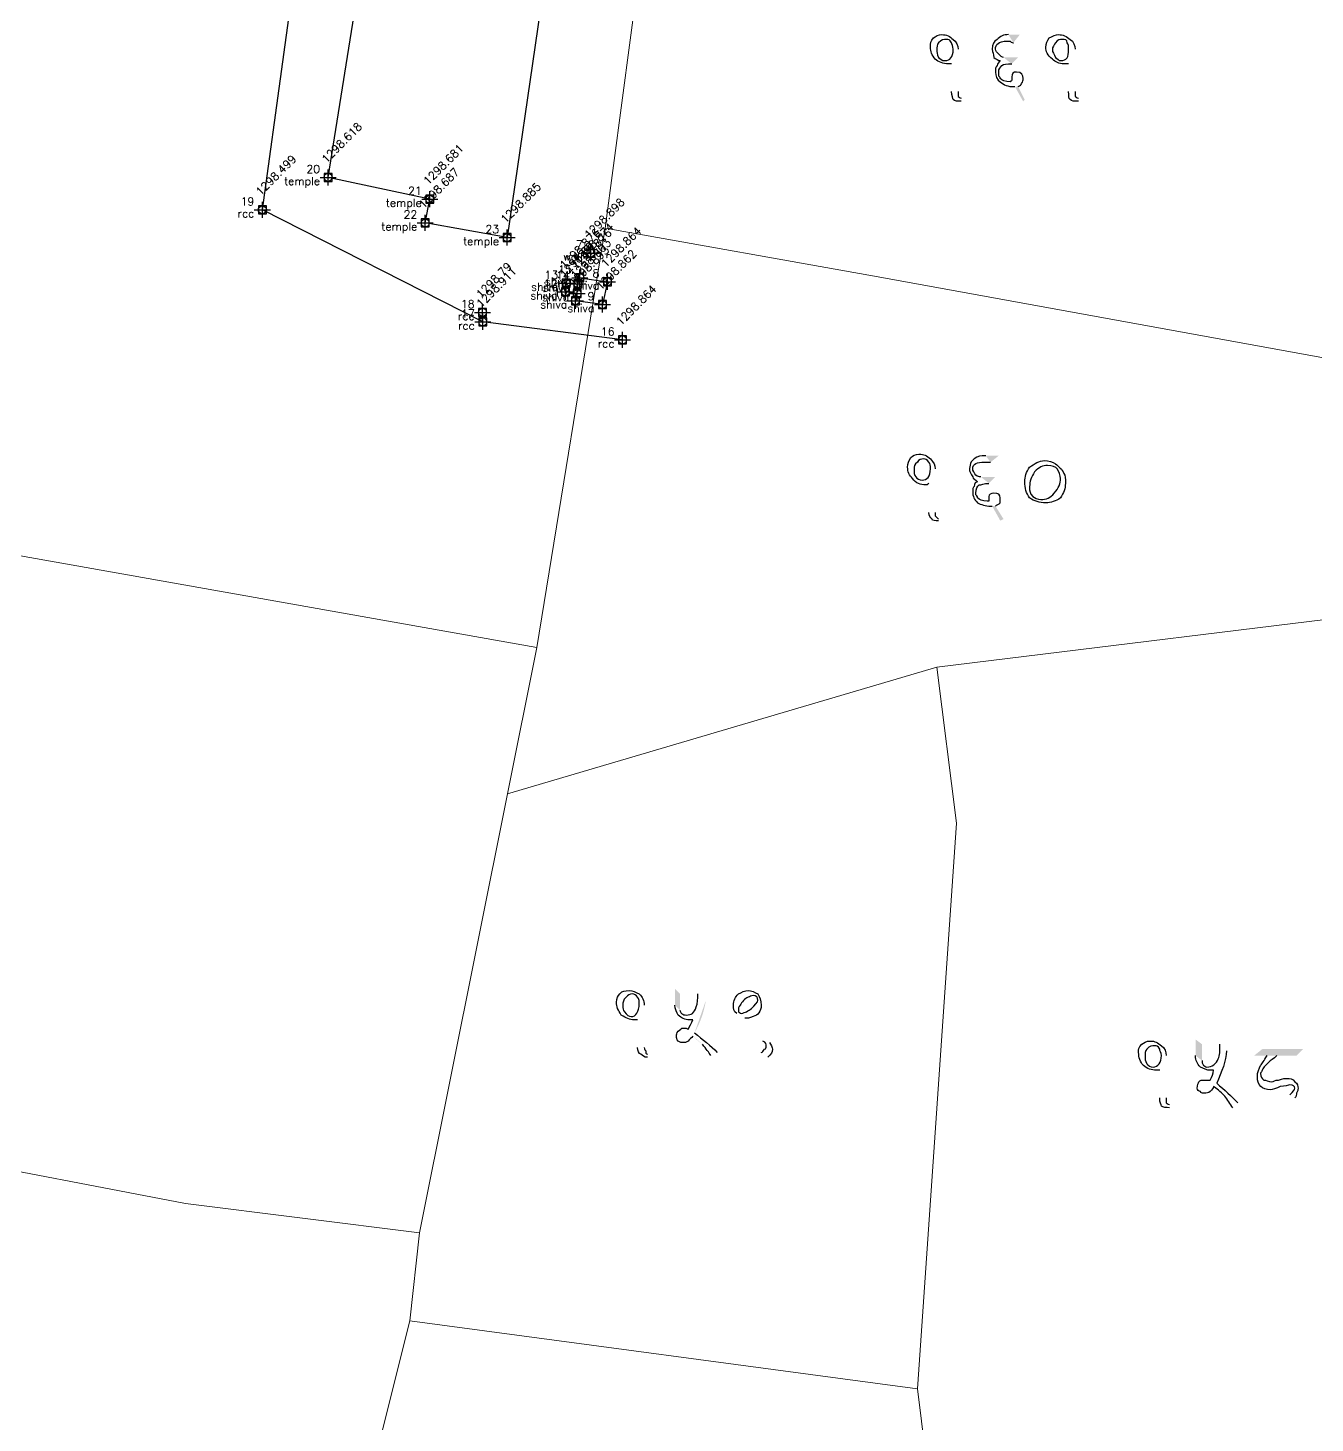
# Model space of a CAD drawing. Header units: metres. Extents: x 345912 to 349030, y 3061206 to 3061792.
# Drawn here: x 346869.14 to 346909.34, y 3061444.41 to 3061488 of the extents above; entities that cross this region are included whole.
import ezdxf
from ezdxf.enums import TextEntityAlignment as Align

# ---------------------------------------------------------------- set-up
doc = ezdxf.new("R2010")
doc.units = ezdxf.units.M
doc.header["$MEASUREMENT"] = 0
doc.header["$PDMODE"] = 98
doc.header["$PDSIZE"] = 0.25
for name, color, linetype in [('Features', 5, 'Continuous'), ('PDF4_Geometry', 7, 'Continuous'), ('PDF4_Solid Fills', 7, 'Continuous'), ('Points', 7, 'Continuous'), ('Points-ELV', 6, 'Continuous'), ('Points-NUM', 4, 'Continuous'), ('Points-TXT', 3, 'Continuous'), ('rcc', 7, 'Continuous'), ('shiva', 7, 'Continuous'), ('temple', 7, 'Continuous'), ('wall', 42, 'Continuous')]:
    doc.layers.add(name, color=color, linetype=linetype)
doc.styles.add('romans', font='romans.shx')

# ---------------------------------------------------------------- blocks, each defined once
blk = doc.blocks.new('POINTS')
at = {"layer": 'Points'}
blk.add_line((0, 0), (0, 0), dxfattribs=at)
blk.add_point((0, 0), dxfattribs=at)
at = {"layer": 'Points-ELV', "style": 'romans'}
blk.add_attdef('ELEV', text='', height=1, rotation=45, dxfattribs=at).set_placement((0, 0), align=Align.BOTTOM_LEFT)
at = {"layer": 'Points-NUM', "style": 'romans'}
blk.add_attdef('PTNUM', text='', height=1, dxfattribs=at).set_placement((0, 0), align=Align.BOTTOM_RIGHT)
at = {"layer": 'Points-TXT', "style": 'romans'}
blk.add_attdef('DESC', text='', height=1, dxfattribs=at).set_placement((0, 0), align=Align.BOTTOM_RIGHT)
blk = doc.blocks.new('dh')
at = {"layer": 'Features'}
for points in [[(346612.191, 3061301.508), (346613.462, 3061310.772), (346620.972, 3061309.711), (346622.493, 3061308.48)], [(346623.44, 3061297.442), (346619.076, 3061298.004), (346612.191, 3061301.508)]]:
    blk.add_lwpolyline(points, dxfattribs=at)
for points in [[(346615.256, 3061308.852), (346620.866, 3061307.723), (346619.834, 3061300.641), (346617.28, 3061301.099), (346617.42, 3061301.84), (346614.243, 3061302.521)], [(346622.11, 3061299.386), (346622.969, 3061299.261), (346622.814, 3061298.546), (346621.967, 3061298.667), (346622.026, 3061298.89), (346621.66, 3061298.946), (346621.682, 3061299.212), (346622.043, 3061299.197)]]:
    blk.add_lwpolyline(points, close=True, dxfattribs=at)
at = {"layer": 'rcc', "linetype": 'Continuous'}
ref = blk.add_blockref('POINTS', (346612.191, 3061301.508, 1298.499), dxfattribs=at)
ref.add_attrib('PTNUM', '19', dxfattribs={"layer": 'Points-NUM', "height": 0.25, "style": 'romans'}).set_placement((346611.941, 3061301.5705, 1298.499), align=Align.BOTTOM_RIGHT)
ref.add_attrib('DESC', 'rcc', dxfattribs={"layer": 'Points-TXT', "height": 0.25, "style": 'romans'}).set_placement((346611.941, 3061301.1955, 1298.499), align=Align.BOTTOM_RIGHT)
ref.add_attrib('ELEV', '1298.499', dxfattribs={"layer": 'Points-ELV', "height": 0.25, "rotation": 45, "style": 'romans'}).set_placement((346612.191, 3061301.883, 1298.499), align=Align.BOTTOM_LEFT)
ref = blk.add_blockref('POINTS', (346619.071, 3061298.302, 1298.79), dxfattribs=at)
ref.add_attrib('PTNUM', '18', dxfattribs={"layer": 'Points-NUM', "height": 0.25, "style": 'romans'}).set_placement((346618.821, 3061298.3645, 1298.79), align=Align.BOTTOM_RIGHT)
ref.add_attrib('DESC', 'rcc', dxfattribs={"layer": 'Points-TXT', "height": 0.25, "style": 'romans'}).set_placement((346618.821, 3061297.9895, 1298.79), align=Align.BOTTOM_RIGHT)
ref.add_attrib('ELEV', '1298.79', dxfattribs={"layer": 'Points-ELV', "height": 0.25, "rotation": 45, "style": 'romans'}).set_placement((346619.071, 3061298.677, 1298.79), align=Align.BOTTOM_LEFT)
ref = blk.add_blockref('POINTS', (346619.076, 3061298.004, 1298.911), dxfattribs=at)
ref.add_attrib('PTNUM', '17', dxfattribs={"layer": 'Points-NUM', "height": 0.25, "style": 'romans'}).set_placement((346618.826, 3061298.0665, 1298.911), align=Align.BOTTOM_RIGHT)
ref.add_attrib('DESC', 'rcc', dxfattribs={"layer": 'Points-TXT', "height": 0.25, "style": 'romans'}).set_placement((346618.826, 3061297.6915, 1298.911), align=Align.BOTTOM_RIGHT)
ref.add_attrib('ELEV', '1298.911', dxfattribs={"layer": 'Points-ELV', "height": 0.25, "rotation": 45, "style": 'romans'}).set_placement((346619.076, 3061298.379, 1298.911), align=Align.BOTTOM_LEFT)
ref = blk.add_blockref('POINTS', (346623.44, 3061297.442, 1298.864), dxfattribs=at)
ref.add_attrib('PTNUM', '16', dxfattribs={"layer": 'Points-NUM', "height": 0.25, "style": 'romans'}).set_placement((346623.19, 3061297.5045, 1298.864), align=Align.BOTTOM_RIGHT)
ref.add_attrib('DESC', 'rcc', dxfattribs={"layer": 'Points-TXT', "height": 0.25, "style": 'romans'}).set_placement((346623.19, 3061297.1295, 1298.864), align=Align.BOTTOM_RIGHT)
ref.add_attrib('ELEV', '1298.864', dxfattribs={"layer": 'Points-ELV', "height": 0.25, "rotation": 45, "style": 'romans'}).set_placement((346623.44, 3061297.817, 1298.864), align=Align.BOTTOM_LEFT)
at = {"layer": 'shiva', "linetype": 'Continuous'}
ref = blk.add_blockref('POINTS', (346622.11, 3061299.386, 1298.874), dxfattribs=at)
ref.add_attrib('PTNUM', '15', dxfattribs={"layer": 'Points-NUM', "height": 0.25, "style": 'romans'}).set_placement((346621.86, 3061299.4485, 1298.874), align=Align.BOTTOM_RIGHT)
ref.add_attrib('DESC', 'shiva', dxfattribs={"layer": 'Points-TXT', "height": 0.25, "style": 'romans'}).set_placement((346621.86, 3061299.0735, 1298.874), align=Align.BOTTOM_RIGHT)
ref.add_attrib('ELEV', '1298.874', dxfattribs={"layer": 'Points-ELV', "height": 0.25, "rotation": 45, "style": 'romans'}).set_placement((346622.11, 3061299.761, 1298.874), align=Align.BOTTOM_LEFT)
ref = blk.add_blockref('POINTS', (346621.682, 3061299.212, 1298.876), dxfattribs=at)
ref.add_attrib('PTNUM', '13', dxfattribs={"layer": 'Points-NUM', "height": 0.25, "style": 'romans'}).set_placement((346621.432, 3061299.2745, 1298.876), align=Align.BOTTOM_RIGHT)
ref.add_attrib('DESC', 'shiva', dxfattribs={"layer": 'Points-TXT', "height": 0.25, "style": 'romans'}).set_placement((346621.432, 3061298.8995, 1298.876), align=Align.BOTTOM_RIGHT)
ref.add_attrib('ELEV', '1298.876', dxfattribs={"layer": 'Points-ELV', "height": 0.25, "rotation": 45, "style": 'romans'}).set_placement((346621.682, 3061299.587, 1298.876), align=Align.BOTTOM_LEFT)
ref = blk.add_blockref('POINTS', (346622.026, 3061298.89, 1298.903), dxfattribs=at)
ref.add_attrib('PTNUM', '11', dxfattribs={"layer": 'Points-NUM', "height": 0.25, "style": 'romans'}).set_placement((346621.776, 3061298.9525, 1298.903), align=Align.BOTTOM_RIGHT)
ref.add_attrib('DESC', 'shiva', dxfattribs={"layer": 'Points-TXT', "height": 0.25, "style": 'romans'}).set_placement((346621.776, 3061298.5775, 1298.903), align=Align.BOTTOM_RIGHT)
ref.add_attrib('ELEV', '1298.903', dxfattribs={"layer": 'Points-ELV', "height": 0.25, "rotation": 45, "style": 'romans'}).set_placement((346622.026, 3061299.265, 1298.903), align=Align.BOTTOM_LEFT)
ref = blk.add_blockref('POINTS', (346622.043, 3061299.197, 1298.876), dxfattribs=at)
ref.add_attrib('PTNUM', '14', dxfattribs={"layer": 'Points-NUM', "height": 0.25, "style": 'romans'}).set_placement((346621.793, 3061299.2595, 1298.876), align=Align.BOTTOM_RIGHT)
ref.add_attrib('DESC', 'shiva', dxfattribs={"layer": 'Points-TXT', "height": 0.25, "style": 'romans'}).set_placement((346621.793, 3061298.8845, 1298.876), align=Align.BOTTOM_RIGHT)
ref.add_attrib('ELEV', '1298.876', dxfattribs={"layer": 'Points-ELV', "height": 0.25, "rotation": 45, "style": 'romans'}).set_placement((346622.043, 3061299.572, 1298.876), align=Align.BOTTOM_LEFT)
ref = blk.add_blockref('POINTS', (346622.969, 3061299.261, 1298.864), dxfattribs=at)
ref.add_attrib('PTNUM', '8', dxfattribs={"layer": 'Points-NUM', "height": 0.25, "style": 'romans'}).set_placement((346622.719, 3061299.3235, 1298.864), align=Align.BOTTOM_RIGHT)
ref.add_attrib('DESC', 'shiva', dxfattribs={"layer": 'Points-TXT', "height": 0.25, "style": 'romans'}).set_placement((346622.719, 3061298.9485, 1298.864), align=Align.BOTTOM_RIGHT)
ref.add_attrib('ELEV', '1298.864', dxfattribs={"layer": 'Points-ELV', "height": 0.25, "rotation": 45, "style": 'romans'}).set_placement((346622.969, 3061299.636, 1298.864), align=Align.BOTTOM_LEFT)
ref = blk.add_blockref('POINTS', (346621.66, 3061298.946, 1298.89), dxfattribs=at)
ref.add_attrib('PTNUM', '12', dxfattribs={"layer": 'Points-NUM', "height": 0.25, "style": 'romans'}).set_placement((346621.41, 3061299.0085, 1298.89), align=Align.BOTTOM_RIGHT)
ref.add_attrib('DESC', 'shiva', dxfattribs={"layer": 'Points-TXT', "height": 0.25, "style": 'romans'}).set_placement((346621.41, 3061298.6335, 1298.89), align=Align.BOTTOM_RIGHT)
ref.add_attrib('ELEV', '1298.89', dxfattribs={"layer": 'Points-ELV', "height": 0.25, "rotation": 45, "style": 'romans'}).set_placement((346621.66, 3061299.321, 1298.89), align=Align.BOTTOM_LEFT)
ref = blk.add_blockref('POINTS', (346621.967, 3061298.667, 1298.893), dxfattribs=at)
ref.add_attrib('PTNUM', '10', dxfattribs={"layer": 'Points-NUM', "height": 0.25, "style": 'romans'}).set_placement((346621.717, 3061298.7295, 1298.893), align=Align.BOTTOM_RIGHT)
ref.add_attrib('DESC', 'shiva', dxfattribs={"layer": 'Points-TXT', "height": 0.25, "style": 'romans'}).set_placement((346621.717, 3061298.3545, 1298.893), align=Align.BOTTOM_RIGHT)
ref.add_attrib('ELEV', '1298.893', dxfattribs={"layer": 'Points-ELV', "height": 0.25, "rotation": 45, "style": 'romans'}).set_placement((346621.967, 3061299.042, 1298.893), align=Align.BOTTOM_LEFT)
ref = blk.add_blockref('POINTS', (346622.814, 3061298.546, 1298.862), dxfattribs=at)
ref.add_attrib('PTNUM', '9', dxfattribs={"layer": 'Points-NUM', "height": 0.25, "style": 'romans'}).set_placement((346622.564, 3061298.6085, 1298.862), align=Align.BOTTOM_RIGHT)
ref.add_attrib('DESC', 'shiva', dxfattribs={"layer": 'Points-TXT', "height": 0.25, "style": 'romans'}).set_placement((346622.564, 3061298.2335, 1298.862), align=Align.BOTTOM_RIGHT)
ref.add_attrib('ELEV', '1298.862', dxfattribs={"layer": 'Points-ELV', "height": 0.25, "rotation": 45, "style": 'romans'}).set_placement((346622.814, 3061298.921, 1298.862), align=Align.BOTTOM_LEFT)
at = {"layer": 'temple', "linetype": 'Continuous'}
ref = blk.add_blockref('POINTS', (346614.243, 3061302.521, 1298.618), dxfattribs=at)
ref.add_attrib('PTNUM', '20', dxfattribs={"layer": 'Points-NUM', "height": 0.25, "style": 'romans'}).set_placement((346613.993, 3061302.5835, 1298.618), align=Align.BOTTOM_RIGHT)
ref.add_attrib('DESC', 'temple', dxfattribs={"layer": 'Points-TXT', "height": 0.25, "style": 'romans'}).set_placement((346613.993, 3061302.2085, 1298.618), align=Align.BOTTOM_RIGHT)
ref.add_attrib('ELEV', '1298.618', dxfattribs={"layer": 'Points-ELV', "height": 0.25, "rotation": 45, "style": 'romans'}).set_placement((346614.243, 3061302.896, 1298.618), align=Align.BOTTOM_LEFT)
ref = blk.add_blockref('POINTS', (346617.42, 3061301.84, 1298.681), dxfattribs=at)
ref.add_attrib('PTNUM', '21', dxfattribs={"layer": 'Points-NUM', "height": 0.25, "style": 'romans'}).set_placement((346617.17, 3061301.9025, 1298.681), align=Align.BOTTOM_RIGHT)
ref.add_attrib('DESC', 'temple', dxfattribs={"layer": 'Points-TXT', "height": 0.25, "style": 'romans'}).set_placement((346617.17, 3061301.5275, 1298.681), align=Align.BOTTOM_RIGHT)
ref.add_attrib('ELEV', '1298.681', dxfattribs={"layer": 'Points-ELV', "height": 0.25, "rotation": 45, "style": 'romans'}).set_placement((346617.42, 3061302.215, 1298.681), align=Align.BOTTOM_LEFT)
ref = blk.add_blockref('POINTS', (346617.28, 3061301.099, 1298.687), dxfattribs=at)
ref.add_attrib('PTNUM', '22', dxfattribs={"layer": 'Points-NUM', "height": 0.25, "style": 'romans'}).set_placement((346617.03, 3061301.1615, 1298.687), align=Align.BOTTOM_RIGHT)
ref.add_attrib('DESC', 'temple', dxfattribs={"layer": 'Points-TXT', "height": 0.25, "style": 'romans'}).set_placement((346617.03, 3061300.7865, 1298.687), align=Align.BOTTOM_RIGHT)
ref.add_attrib('ELEV', '1298.687', dxfattribs={"layer": 'Points-ELV', "height": 0.25, "rotation": 45, "style": 'romans'}).set_placement((346617.28, 3061301.474, 1298.687), align=Align.BOTTOM_LEFT)
ref = blk.add_blockref('POINTS', (346619.834, 3061300.641, 1298.885), dxfattribs=at)
ref.add_attrib('PTNUM', '23', dxfattribs={"layer": 'Points-NUM', "height": 0.25, "style": 'romans'}).set_placement((346619.584, 3061300.7035, 1298.885), align=Align.BOTTOM_RIGHT)
ref.add_attrib('DESC', 'temple', dxfattribs={"layer": 'Points-TXT', "height": 0.25, "style": 'romans'}).set_placement((346619.584, 3061300.3285, 1298.885), align=Align.BOTTOM_RIGHT)
ref.add_attrib('ELEV', '1298.885', dxfattribs={"layer": 'Points-ELV', "height": 0.25, "rotation": 45, "style": 'romans'}).set_placement((346619.834, 3061301.016, 1298.885), align=Align.BOTTOM_LEFT)
at = {"layer": 'wall', "linetype": 'Continuous'}
ref = blk.add_blockref('POINTS', (346622.447, 3061300.159, 1298.898), dxfattribs=at)
ref.add_attrib('PTNUM', '7', dxfattribs={"layer": 'Points-NUM', "height": 0.25, "style": 'romans'}).set_placement((346622.197, 3061300.2215, 1298.898), align=Align.BOTTOM_RIGHT)
ref.add_attrib('DESC', 'wall', dxfattribs={"layer": 'Points-TXT', "height": 0.25, "style": 'romans'}).set_placement((346622.197, 3061299.8465, 1298.898), align=Align.BOTTOM_RIGHT)
ref.add_attrib('ELEV', '1298.898', dxfattribs={"layer": 'Points-ELV', "height": 0.25, "rotation": 45, "style": 'romans'}).set_placement((346622.447, 3061300.534, 1298.898), align=Align.BOTTOM_LEFT)

msp = doc.modelspace()

# ---------------------------------------------------------------- hatches: boundary and pattern name
at = {"layer": 'PDF4_Solid Fills', "transparency": 33554559}
h = msp.add_hatch(color=256, dxfattribs=at)
h.paths.add_polyline_path([(346898.19068, 3061487.33564), (346898.19068, 3061486.01484)], flags=0)
h.paths.add_polyline_path([(346898.29228, 3061485.81164), (346898.29228, 3061485.71004)], flags=0)
h.paths.add_polyline_path([(346899.91788, 3061487.53884), (346900.12108, 3061487.79284), (346899.76548, 3061487.79284)], flags=0)
h.paths.add_polyline_path([(346899.96868, 3061486.16724), (346900.22268, 3061485.71004), (346900.27348, 3061485.76084), (346900.07028, 3061486.16724)], flags=0)
h.paths.add_polyline_path([(346899.86708, 3061486.87844), (346900.07028, 3061487.08164), (346899.61308, 3061487.08164)], flags=0)
h.paths.add_polyline_path([(346901.84828, 3061487.33564), (346901.84828, 3061486.01484)], flags=0)
h.paths.add_polyline_path([(346901.94988, 3061485.81164), (346901.94988, 3061485.71004)], flags=0)
h = msp.add_hatch(color=256, dxfattribs=at)
h.paths.add_polyline_path([(346897.47948, 3061474.22924), (346897.47948, 3061472.85764)], flags=0)
h.paths.add_polyline_path([(346897.58108, 3061472.65444), (346897.58108, 3061472.60364)], flags=0)
h.paths.add_polyline_path([(346899.20668, 3061474.43244), (346899.46068, 3061474.63564), (346899.05428, 3061474.63564)], flags=0)
h.paths.add_polyline_path([(346899.25748, 3061473.06084), (346899.51148, 3061472.60364), (346899.61308, 3061472.65444), (346899.35908, 3061473.06084)], flags=0)
h.paths.add_polyline_path([(346899.15588, 3061473.77204), (346899.35908, 3061473.97524), (346898.90188, 3061473.97524)], flags=0)
h = msp.add_hatch(color=256, dxfattribs=at)
h.paths.add_polyline_path([(346888.38628, 3061457.46523), (346888.38628, 3061456.14443)], flags=0)
h.paths.add_polyline_path([(346888.48788, 3061455.94123), (346888.48788, 3061455.83963)], flags=0)
h.paths.add_polyline_path([(346890.06268, 3061457.82083), (346890.31668, 3061457.61763)], flags=0)
h.paths.add_polyline_path([(346889.96108, 3061456.60163, 0.08894398), (346890.31668, 3061457.61763)], flags=0)
h.paths.add_polyline_path([(346890.67228, 3061455.99203), (346890.46908, 3061455.89043)], flags=0)
h.paths.add_polyline_path([(346889.91028, 3061456.50003, 0.05142114), (346890.21508, 3061456.24603)], flags=0)
h.paths.add_polyline_path([(346889.35148, 3061457.46523), (346889.35148, 3061457.97323), (346889.50388, 3061457.82083), (346889.50388, 3061457.31283)], flags=0)
h.paths.add_polyline_path([(346891.53588, 3061457.05883), (346892.29788, 3061456.29683)], flags=0)
h.paths.add_polyline_path([(346892.24708, 3061455.83963), (346892.04388, 3061455.99203)], flags=0)
h.paths.add_polyline_path([(346892.09468, 3061456.34763), (346891.28188, 3061457.21123)], flags=0)
h = msp.add_hatch(color=256, dxfattribs=at)
h.paths.add_polyline_path([(346904.69307, 3061455.89043), (346904.69307, 3061454.56963)], flags=0)
h.paths.add_polyline_path([(346904.79467, 3061454.36643), (346904.79467, 3061454.26483)], flags=0)
h.paths.add_polyline_path([(346906.36947, 3061456.24603), (346906.57267, 3061456.04283)], flags=0)
h.paths.add_polyline_path([(346906.92827, 3061454.41723), (346906.77587, 3061454.26483)], flags=0)
h.paths.add_polyline_path([(346905.60747, 3061455.89043), (346905.60747, 3061456.39843), (346905.81067, 3061456.24603), (346905.81067, 3061455.73803)], flags=0)
h.paths.add_polyline_path([(346907.84267, 3061455.89043), (346907.43627, 3061455.89043), (346907.69027, 3061456.09363), (346908.96027, 3061456.09363), (346908.75707, 3061455.89043), (346908.14747, 3061455.89043)], flags=0)
h.paths.add_polyline_path([(346908.70627, 3061454.56963), (346908.55387, 3061454.67123)], flags=0)

# ---------------------------------------------------------------- linework, layer by layer
at = {"layer": 'PDF4_Geometry', "lineweight": 9}
for points in [[(346888.99587, 3061495.46363), (346887.16707, 3061481.74764), (346885.03348, 3061468.64124), (346852.41988, 3061474.43243), (346818.28227, 3061480.22363), (346819.80628, 3061485.40523), (346824.37828, 3061500.95003), (346835.35108, 3061496.37803), (346846.93348, 3061492.41564), (346855.16308, 3061489.97723), (346864.61188, 3061487.53883), (346869.79348, 3061491.50124), (346872.23188, 3061492.72043), (346875.27988, 3061495.76844), (346877.10867, 3061496.98764), (346879.54707, 3061497.29243), (346883.20468, 3061498.20683), (346889.91028, 3061501.55963)], [(346888.99587, 3061495.46363), (346887.16707, 3061481.74764), (346885.03348, 3061468.64124), (346852.41988, 3061474.43243), (346818.28227, 3061480.22363), (346819.80628, 3061485.40523), (346824.37828, 3061500.95003), (346835.35108, 3061496.37803), (346846.93348, 3061492.41564), (346855.16308, 3061489.97723), (346864.61188, 3061487.53883), (346869.79348, 3061491.50124), (346872.23188, 3061492.72043), (346875.27988, 3061495.76844), (346877.10867, 3061496.98764), (346879.54707, 3061497.29243), (346883.20468, 3061498.20683), (346889.91028, 3061501.55963)], [(346887.16707, 3061481.74764), (346888.99587, 3061495.46363), (346895.70147, 3061494.54923), (346896.31107, 3061494.24443), (346899.66387, 3061493.02523), (346911.55107, 3061490.28204), (346912.46547, 3061483.27163), (346912.46547, 3061477.17564), (346895.70147, 3061480.22363)], [(346887.16707, 3061481.74764), (346888.99587, 3061495.46363), (346895.70147, 3061494.54923), (346896.31107, 3061494.24443), (346899.66387, 3061493.02523), (346911.55107, 3061490.28204), (346912.46547, 3061483.27163), (346912.46547, 3061477.17564), (346895.70147, 3061480.22363)], [(346895.70147, 3061480.22363), (346912.46547, 3061477.17564), (346912.46547, 3061469.86043), (346897.53028, 3061468.03163), (346884.11908, 3061464.06923), (346885.03348, 3061468.64124), (346887.16707, 3061481.74764)], [(346895.70147, 3061480.22363), (346912.46547, 3061477.17564), (346912.46547, 3061469.86043), (346897.53028, 3061468.03163), (346884.11908, 3061464.06923), (346885.03348, 3061468.64124), (346887.16707, 3061481.74764)], [(346885.03348, 3061468.64124), (346884.11908, 3061464.06923), (346881.37587, 3061450.35323), (346874.06067, 3061451.26764), (346858.21108, 3061454.31564), (346833.21748, 3061458.27803), (346814.31988, 3061461.02124), (346813.71028, 3061465.89803), (346814.62468, 3061466.81243), (346817.06308, 3061475.65163), (346818.28227, 3061480.22363), (346852.41988, 3061474.43243)], [(346885.03348, 3061468.64124), (346884.11908, 3061464.06923), (346881.37587, 3061450.35323), (346874.06067, 3061451.26764), (346858.21108, 3061454.31564), (346833.21748, 3061458.27803), (346814.31988, 3061461.02124), (346813.71028, 3061465.89803), (346814.62468, 3061466.81243), (346817.06308, 3061475.65163), (346818.28227, 3061480.22363), (346852.41988, 3061474.43243)], [(346912.46547, 3061466.50764), (346912.77028, 3061465.59323), (346913.07508, 3061462.54523), (346913.37987, 3061460.41163), (346917.03748, 3061450.04844), (346920.08547, 3061441.20923), (346921.91427, 3061438.46603), (346914.90387, 3061433.58923), (346911.55107, 3061430.23643), (346907.58867, 3061436.94204), (346903.01669, 3061433.58923), (346899.66387, 3061432.97963), (346899.05427, 3061435.41803), (346897.53028, 3061440.59963), (346896.92068, 3061445.47643), (346898.13987, 3061463.15484), (346897.53028, 3061468.03163), (346912.46547, 3061469.86043)], [(346912.46547, 3061466.50764), (346912.77028, 3061465.59323), (346913.07508, 3061462.54523), (346913.37987, 3061460.41163), (346917.03748, 3061450.04844), (346920.08547, 3061441.20923), (346921.91427, 3061438.46603), (346914.90387, 3061433.58923), (346911.55107, 3061430.23643), (346907.58867, 3061436.94204), (346903.01669, 3061433.58923), (346899.66387, 3061432.97963), (346899.05427, 3061435.41803), (346897.53028, 3061440.59963), (346896.92068, 3061445.47643), (346898.13987, 3061463.15484), (346897.53028, 3061468.03163), (346912.46547, 3061469.86043)], [(346896.92068, 3061445.47643), (346881.07108, 3061447.61003), (346881.37587, 3061450.35323), (346884.11908, 3061464.06923), (346897.53028, 3061468.03163), (346898.13987, 3061463.15484)], [(346896.92068, 3061445.47643), (346881.07108, 3061447.61003), (346881.37587, 3061450.35323), (346884.11908, 3061464.06923), (346897.53028, 3061468.03163), (346898.13987, 3061463.15484)], [(346881.37587, 3061450.35323), (346881.07108, 3061447.61003), (346876.49908, 3061429.32203), (346873.14628, 3061431.45564), (346864.30707, 3061433.89403), (346851.81028, 3061435.41803), (346853.94388, 3061454.92523), (346858.21108, 3061454.31564), (346874.06067, 3061451.26764)], [(346881.37587, 3061450.35323), (346881.07108, 3061447.61003), (346876.49908, 3061429.32203), (346873.14628, 3061431.45564), (346864.30707, 3061433.89403), (346851.81028, 3061435.41803), (346853.94388, 3061454.92523), (346858.21108, 3061454.31564), (346874.06067, 3061451.26764)], [(346896.92068, 3061445.47643), (346897.53028, 3061440.59963), (346899.05427, 3061435.41803), (346899.66387, 3061432.97963), (346900.57827, 3061430.54124), (346899.66387, 3061427.49322), (346899.66387, 3061425.35963), (346900.27348, 3061424.14042), (346904.23587, 3061420.48284), (346903.93107, 3061414.38683), (346902.71188, 3061411.94844), (346901.49267, 3061410.11963), (346900.88308, 3061409.20523), (346896.61587, 3061409.51004), (346889.60548, 3061409.51004), (346885.03348, 3061408.90042), (346885.33828, 3061422.00683), (346883.50947, 3061423.83564), (346876.49908, 3061429.32203), (346881.07108, 3061447.61003)], [(346896.92068, 3061445.47643), (346897.53028, 3061440.59963), (346899.05427, 3061435.41803), (346899.66387, 3061432.97963), (346900.57827, 3061430.54124), (346899.66387, 3061427.49322), (346899.66387, 3061425.35963), (346900.27348, 3061424.14042), (346904.23587, 3061420.48284), (346903.93107, 3061414.38683), (346902.71188, 3061411.94844), (346901.49267, 3061410.11963), (346900.88308, 3061409.20523), (346896.61587, 3061409.51004), (346889.60548, 3061409.51004), (346885.03348, 3061408.90042), (346885.33828, 3061422.00683), (346883.50947, 3061423.83564), (346876.49908, 3061429.32203), (346881.07108, 3061447.61003)]]:
    msp.add_lwpolyline(points, close=True, dxfattribs=at)
at = {"layer": 'PDF4_Geometry', "lineweight": 25}
for points in [[(346897.32708, 3061487.38644), (346897.32708, 3061487.53884), (346897.32708, 3061487.58964), (346897.42868, 3061487.69124)], [(346897.42868, 3061487.69124), (346897.47948, 3061487.74204), (346897.58108, 3061487.79284), (346897.68268, 3061487.79284)], [(346897.83508, 3061487.64044), (346897.73348, 3061487.64044), (346897.68268, 3061487.64044), (346897.58108, 3061487.53884)], [(346897.68268, 3061487.79284), (346897.83508, 3061487.79284), (346897.93668, 3061487.74204), (346898.03828, 3061487.64044)], [(346897.98748, 3061487.53884), (346897.93668, 3061487.64044), (346897.88588, 3061487.64044), (346897.83508, 3061487.64044)], [(346898.03828, 3061487.64044), (346898.13988, 3061487.58964), (346898.19068, 3061487.43724), (346898.19068, 3061487.33564)], [(346899.40988, 3061487.64044), (346899.30828, 3061487.58964), (346899.25748, 3061487.48804), (346899.25748, 3061487.33564)], [(346899.35908, 3061487.33564), (346899.35908, 3061487.48804), (346899.46068, 3061487.58964), (346899.71468, 3061487.58964)], [(346899.76548, 3061487.79284), (346899.61308, 3061487.79284), (346899.51148, 3061487.74204), (346899.40988, 3061487.64044)], [(346899.71468, 3061487.58964), (346899.76548, 3061487.58964), (346899.76548, 3061487.58964), (346899.81628, 3061487.58964)], [(346899.81628, 3061487.58964), (346899.86708, 3061487.53884), (346899.91788, 3061487.53884), (346899.91788, 3061487.53884)], [(346900.93388, 3061487.38644), (346900.93388, 3061487.53884), (346900.98468, 3061487.58964), (346901.03548, 3061487.69124)], [(346901.03548, 3061487.69124), (346901.13708, 3061487.74204), (346901.23868, 3061487.79284), (346901.34028, 3061487.79284)], [(346901.44188, 3061487.64044), (346901.39108, 3061487.64044), (346901.28948, 3061487.64044), (346901.23868, 3061487.53884)], [(346901.34028, 3061487.79284), (346901.44188, 3061487.79284), (346901.59428, 3061487.74204), (346901.69588, 3061487.64044)], [(346901.59428, 3061487.53884), (346901.59428, 3061487.64044), (346901.54348, 3061487.64044), (346901.44188, 3061487.64044)], [(346901.69588, 3061487.64044), (346901.79748, 3061487.58964), (346901.84828, 3061487.43724), (346901.84828, 3061487.33564)], [(346897.47948, 3061487.03084), (346897.37788, 3061487.13244), (346897.32708, 3061487.28484), (346897.32708, 3061487.38644)], [(346897.58108, 3061487.53884), (346897.53028, 3061487.48804), (346897.53028, 3061487.38644), (346897.53028, 3061487.33564)], [(346897.53028, 3061487.33564), (346897.53028, 3061487.23404), (346897.53028, 3061487.18324), (346897.58108, 3061487.08164)], [(346897.78428, 3061486.98004), (346897.93668, 3061486.98004), (346898.03828, 3061487.08164), (346898.03828, 3061487.33564)], [(346898.03828, 3061487.33564), (346898.03828, 3061487.43724), (346897.98748, 3061487.48804), (346897.98748, 3061487.53884)], [(346899.25748, 3061487.33564), (346899.25748, 3061487.23404), (346899.30828, 3061487.18324), (346899.30828, 3061487.08164)], [(346899.46068, 3061487.18324), (346899.40988, 3061487.23404), (346899.35908, 3061487.28484), (346899.35908, 3061487.33564)], [(346899.61308, 3061487.08164), (346899.56228, 3061487.08164), (346899.51148, 3061487.13244), (346899.46068, 3061487.18324)], [(346901.13708, 3061487.03084), (346900.98468, 3061487.13244), (346900.93388, 3061487.28484), (346900.93388, 3061487.38644)], [(346901.23868, 3061487.53884), (346901.18788, 3061487.48804), (346901.13708, 3061487.38644), (346901.13708, 3061487.33564)], [(346901.13708, 3061487.33564), (346901.13708, 3061487.23404), (346901.18788, 3061487.18324), (346901.23868, 3061487.08164)], [(346901.39108, 3061486.98004), (346901.59428, 3061486.98004), (346901.64508, 3061487.08164), (346901.64508, 3061487.33564)], [(346901.64508, 3061487.33564), (346901.64508, 3061487.43724), (346901.64508, 3061487.48804), (346901.59428, 3061487.53884)], [(346897.88588, 3061486.87844), (346897.73348, 3061486.87844), (346897.58108, 3061486.92924), (346897.47948, 3061487.03084)], [(346897.58108, 3061487.08164), (346897.63188, 3061487.03084), (346897.68268, 3061486.98004), (346897.78428, 3061486.98004)], [(346897.98748, 3061486.87844), (346897.93668, 3061486.87844), (346897.88588, 3061486.87844), (346897.88588, 3061486.87844)], [(346899.30828, 3061487.08164), (346899.35908, 3061487.03084), (346899.46068, 3061486.98004), (346899.51148, 3061486.98004)], [(346899.40988, 3061486.82764), (346899.35908, 3061486.77684), (346899.35908, 3061486.72604), (346899.35908, 3061486.62444)], [(346899.51148, 3061486.98004), (346899.46068, 3061486.92924), (346899.40988, 3061486.87844), (346899.40988, 3061486.82764)], [(346899.46068, 3061486.62444), (346899.46068, 3061486.72604), (346899.51148, 3061486.77684), (346899.56228, 3061486.82764)], [(346899.56228, 3061486.82764), (346899.61308, 3061486.87844), (346899.71468, 3061486.87844), (346899.86708, 3061486.87844)], [(346901.49268, 3061486.87844), (346901.34028, 3061486.87844), (346901.23868, 3061486.92924), (346901.13708, 3061487.03084)], [(346901.23868, 3061487.08164), (346901.28948, 3061487.03084), (346901.34028, 3061486.98004), (346901.39108, 3061486.98004)], [(346901.64508, 3061486.87844), (346901.59428, 3061486.87844), (346901.54348, 3061486.87844), (346901.49268, 3061486.87844)], [(346899.35908, 3061486.62444), (346899.35908, 3061486.52284), (346899.40988, 3061486.37044), (346899.51148, 3061486.31964)], [(346899.46068, 3061486.52284), (346899.46068, 3061486.57364), (346899.46068, 3061486.57364), (346899.46068, 3061486.62444)], [(346899.51148, 3061486.42124), (346899.51148, 3061486.47204), (346899.46068, 3061486.47204), (346899.46068, 3061486.52284)], [(346899.81628, 3061486.31964), (346899.66388, 3061486.31964), (346899.56228, 3061486.37044), (346899.51148, 3061486.42124)], [(346899.51148, 3061486.31964), (346899.61308, 3061486.21804), (346899.76548, 3061486.16724), (346899.91788, 3061486.16724)], [(346899.86708, 3061486.37044), (346899.86708, 3061486.37044), (346899.86708, 3061486.31964), (346899.81628, 3061486.31964)], [(346900.01948, 3061486.62444), (346899.91788, 3061486.62444), (346899.86708, 3061486.57364), (346899.86708, 3061486.47204)], [(346899.86708, 3061486.47204), (346899.86708, 3061486.47204), (346899.86708, 3061486.42124), (346899.86708, 3061486.42124)], [(346899.86708, 3061486.42124), (346899.86708, 3061486.42124), (346899.86708, 3061486.42124), (346899.86708, 3061486.37044)], [(346900.22268, 3061486.42124), (346900.22268, 3061486.52284), (346900.17188, 3061486.62444), (346900.01948, 3061486.62444)], [(346900.07028, 3061486.16724), (346900.12108, 3061486.21804), (346900.17188, 3061486.21804), (346900.17188, 3061486.26884)], [(346900.17188, 3061486.26884), (346900.22268, 3061486.31964), (346900.22268, 3061486.37044), (346900.22268, 3061486.42124)], [(346898.03828, 3061485.76084), (346898.03828, 3061485.81164), (346897.98748, 3061485.86244), (346897.98748, 3061486.01484)], [(346898.19068, 3061486.01484), (346898.19068, 3061485.91324), (346898.19068, 3061485.91324), (346898.19068, 3061485.86244)], [(346898.19068, 3061485.86244), (346898.19068, 3061485.86244), (346898.24148, 3061485.81164), (346898.29228, 3061485.81164)], [(346899.91788, 3061486.16724), (346899.91788, 3061486.16724), (346899.96868, 3061486.16724), (346899.96868, 3061486.16724)], [(346901.69588, 3061485.76084), (346901.64508, 3061485.81164), (346901.64508, 3061485.86244), (346901.64508, 3061486.01484)], [(346901.84828, 3061486.01484), (346901.84828, 3061485.91324), (346901.84828, 3061485.91324), (346901.84828, 3061485.86244)], [(346901.84828, 3061485.86244), (346901.84828, 3061485.86244), (346901.89908, 3061485.81164), (346901.94988, 3061485.81164)], [(346898.29228, 3061485.71004), (346898.19068, 3061485.71004), (346898.08908, 3061485.71004), (346898.03828, 3061485.76084)], [(346901.94988, 3061485.71004), (346901.79748, 3061485.71004), (346901.74668, 3061485.71004), (346901.69588, 3061485.76084)], [(346896.61588, 3061474.28004), (346896.61588, 3061474.38164), (346896.66668, 3061474.48324), (346896.71748, 3061474.58484)], [(346896.71748, 3061474.58484), (346896.76828, 3061474.63564), (346896.86988, 3061474.68644), (346896.97148, 3061474.68644)], [(346897.12388, 3061474.53404), (346897.02228, 3061474.53404), (346896.97148, 3061474.53404), (346896.92068, 3061474.43244)], [(346896.97148, 3061474.68644), (346897.12388, 3061474.68644), (346897.22548, 3061474.63564), (346897.32708, 3061474.53404)], [(346897.27628, 3061474.43244), (346897.22548, 3061474.53404), (346897.17468, 3061474.53404), (346897.12388, 3061474.53404)], [(346897.32708, 3061474.53404), (346897.42868, 3061474.43244), (346897.47948, 3061474.33084), (346897.47948, 3061474.22924)], [(346898.69868, 3061474.53404), (346898.59708, 3061474.48324), (346898.54628, 3061474.33084), (346898.54628, 3061474.17844)], [(346899.05428, 3061474.63564), (346898.90188, 3061474.63564), (346898.80028, 3061474.63564), (346898.69868, 3061474.53404)], [(346900.42588, 3061474.28004), (346900.57828, 3061474.38164), (346900.73068, 3061474.48324), (346900.88308, 3061474.48324)], [(346900.88308, 3061474.48324), (346901.03548, 3061474.48324), (346901.13708, 3061474.43244), (346901.23868, 3061474.38164)], [(346896.76828, 3061473.92444), (346896.66668, 3061474.02604), (346896.61588, 3061474.12764), (346896.61588, 3061474.28004)], [(346896.92068, 3061474.43244), (346896.81908, 3061474.38164), (346896.81908, 3061474.28004), (346896.81908, 3061474.22924)], [(346896.81908, 3061474.22924), (346896.81908, 3061474.12764), (346896.81908, 3061474.02604), (346896.86988, 3061473.97524)], [(346897.07308, 3061473.87364), (346897.22548, 3061473.87364), (346897.32708, 3061473.97524), (346897.32708, 3061474.22924)], [(346897.32708, 3061474.22924), (346897.32708, 3061474.33084), (346897.32708, 3061474.38164), (346897.27628, 3061474.43244)], [(346898.54628, 3061474.17844), (346898.54628, 3061474.12764), (346898.59708, 3061474.07684), (346898.64788, 3061473.97524)], [(346898.64788, 3061474.22924), (346898.64788, 3061474.38164), (346898.80028, 3061474.43244), (346899.00348, 3061474.43244)], [(346898.74948, 3061474.02604), (346898.69868, 3061474.07684), (346898.64788, 3061474.17844), (346898.64788, 3061474.22924)], [(346899.00348, 3061474.43244), (346899.05428, 3061474.43244), (346899.10508, 3061474.43244), (346899.15588, 3061474.43244)], [(346899.15588, 3061474.43244), (346899.15588, 3061474.43244), (346899.20668, 3061474.43244), (346899.20668, 3061474.43244)], [(346900.27348, 3061473.82284), (346900.27348, 3061473.97524), (346900.32428, 3061474.12764), (346900.42588, 3061474.28004)], [(346900.57828, 3061474.12764), (346900.47668, 3061473.97524), (346900.42588, 3061473.82284), (346900.42588, 3061473.67044)], [(346900.98468, 3061474.33084), (346900.83228, 3061474.33084), (346900.73068, 3061474.28004), (346900.57828, 3061474.12764)], [(346901.28948, 3061474.22924), (346901.23868, 3061474.28004), (346901.13708, 3061474.33084), (346900.98468, 3061474.33084)], [(346901.23868, 3061474.38164), (346901.34028, 3061474.28004), (346901.44188, 3061474.22924), (346901.49268, 3061474.07684)], [(346901.39108, 3061473.92444), (346901.39108, 3061474.02604), (346901.34028, 3061474.12764), (346901.28948, 3061474.22924)], [(346901.49268, 3061474.07684), (346901.54348, 3061474.02604), (346901.54348, 3061473.92444), (346901.54348, 3061473.77204)], [(346897.17468, 3061473.72124), (346897.02228, 3061473.72124), (346896.86988, 3061473.77204), (346896.76828, 3061473.92444)], [(346896.86988, 3061473.97524), (346896.92068, 3061473.92444), (346896.97148, 3061473.87364), (346897.07308, 3061473.87364)], [(346897.27628, 3061473.77204), (346897.22548, 3061473.72124), (346897.22548, 3061473.72124), (346897.17468, 3061473.72124)], [(346898.64788, 3061473.97524), (346898.64788, 3061473.92444), (346898.74948, 3061473.87364), (346898.80028, 3061473.82284)], [(346898.69868, 3061473.67044), (346898.64788, 3061473.67044), (346898.64788, 3061473.56884), (346898.64788, 3061473.51804)], [(346898.80028, 3061473.82284), (346898.74948, 3061473.82284), (346898.69868, 3061473.77204), (346898.69868, 3061473.67044)], [(346898.90188, 3061473.97524), (346898.85108, 3061473.97524), (346898.80028, 3061473.97524), (346898.74948, 3061474.02604)], [(346898.74948, 3061473.46724), (346898.74948, 3061473.61964), (346898.80028, 3061473.67044), (346898.85108, 3061473.72124)], [(346898.85108, 3061473.72124), (346898.90188, 3061473.72124), (346899.00348, 3061473.77204), (346899.15588, 3061473.77204)], [(346900.42588, 3061473.31484), (346900.32428, 3061473.46724), (346900.27348, 3061473.61964), (346900.27348, 3061473.82284)], [(346900.42588, 3061473.67044), (346900.42588, 3061473.51804), (346900.42588, 3061473.46724), (346900.52748, 3061473.36564)], [(346901.18788, 3061473.46724), (346901.34028, 3061473.61964), (346901.39108, 3061473.77204), (346901.39108, 3061473.92444)], [(346901.54348, 3061473.77204), (346901.54348, 3061473.61964), (346901.49268, 3061473.46724), (346901.39108, 3061473.31484)], [(346898.64788, 3061473.51804), (346898.64788, 3061473.36564), (346898.69868, 3061473.26404), (346898.80028, 3061473.16244)], [(346898.74948, 3061473.41644), (346898.74948, 3061473.46724), (346898.74948, 3061473.46724), (346898.74948, 3061473.46724)], [(346898.80028, 3061473.31484), (346898.80028, 3061473.31484), (346898.80028, 3061473.36564), (346898.74948, 3061473.41644)], [(346899.10508, 3061473.21324), (346898.95268, 3061473.21324), (346898.85108, 3061473.26404), (346898.80028, 3061473.31484)], [(346898.80028, 3061473.16244), (346898.90188, 3061473.11164), (346899.05428, 3061473.06084), (346899.20668, 3061473.06084)], [(346899.15588, 3061473.21324), (346899.15588, 3061473.21324), (346899.15588, 3061473.21324), (346899.10508, 3061473.21324)], [(346899.30828, 3061473.46724), (346899.20668, 3061473.46724), (346899.15588, 3061473.41644), (346899.15588, 3061473.36564)], [(346899.15588, 3061473.36564), (346899.15588, 3061473.31484), (346899.15588, 3061473.31484), (346899.15588, 3061473.31484)], [(346899.15588, 3061473.31484), (346899.15588, 3061473.31484), (346899.15588, 3061473.26404), (346899.15588, 3061473.26404)], [(346899.15588, 3061473.26404), (346899.15588, 3061473.26404), (346899.15588, 3061473.21324), (346899.15588, 3061473.21324)], [(346899.51148, 3061473.31484), (346899.51148, 3061473.41644), (346899.46068, 3061473.46724), (346899.30828, 3061473.46724)], [(346899.35908, 3061473.06084), (346899.40988, 3061473.11164), (346899.46068, 3061473.11164), (346899.51148, 3061473.16244)], [(346899.51148, 3061473.16244), (346899.51148, 3061473.16244), (346899.51148, 3061473.21324), (346899.51148, 3061473.31484)], [(346900.93388, 3061473.16244), (346900.73068, 3061473.16244), (346900.57828, 3061473.21324), (346900.42588, 3061473.31484)], [(346900.52748, 3061473.36564), (346900.57828, 3061473.31484), (346900.67988, 3061473.26404), (346900.78148, 3061473.26404)], [(346900.78148, 3061473.26404), (346900.93388, 3061473.26404), (346901.08628, 3061473.31484), (346901.18788, 3061473.46724)], [(346901.39108, 3061473.31484), (346901.23868, 3061473.21324), (346901.08628, 3061473.16244), (346900.93388, 3061473.16244)], [(346897.37788, 3061472.65444), (346897.32708, 3061472.70524), (346897.27628, 3061472.75604), (346897.27628, 3061472.85764)], [(346897.47948, 3061472.85764), (346897.47948, 3061472.80684), (346897.47948, 3061472.75604), (346897.47948, 3061472.75604)], [(346897.47948, 3061472.75604), (346897.53028, 3061472.70524), (346897.53028, 3061472.70524), (346897.58108, 3061472.65444)], [(346899.20668, 3061473.06084), (346899.20668, 3061473.06084), (346899.25748, 3061473.06084), (346899.25748, 3061473.06084)], [(346897.58108, 3061472.60364), (346897.47948, 3061472.60364), (346897.37788, 3061472.60364), (346897.37788, 3061472.65444)], [(346887.62428, 3061457.82083), (346887.72588, 3061457.92243), (346887.77668, 3061457.92243), (346887.92908, 3061457.92243)], [(346887.92908, 3061457.92243), (346888.03068, 3061457.92243), (346888.13228, 3061457.87163), (346888.23388, 3061457.82083)], [(346891.33268, 3061457.82083), (346891.43428, 3061457.87163), (346891.53588, 3061457.92243), (346891.63748, 3061457.92243)], [(346891.63748, 3061457.92243), (346891.73908, 3061457.92243), (346891.84068, 3061457.87163), (346891.94228, 3061457.82083)], [(346887.52268, 3061457.56683), (346887.52268, 3061457.66843), (346887.57348, 3061457.77003), (346887.62428, 3061457.82083)], [(346887.67508, 3061457.16043), (346887.57348, 3061457.31283), (346887.52268, 3061457.41443), (346887.52268, 3061457.56683)], [(346887.82748, 3061457.71923), (346887.72588, 3061457.61763), (346887.72588, 3061457.56683), (346887.72588, 3061457.46523)], [(346887.72588, 3061457.46523), (346887.72588, 3061457.36363), (346887.72588, 3061457.31283), (346887.77668, 3061457.26203)], [(346888.03068, 3061457.82083), (346887.92908, 3061457.82083), (346887.87828, 3061457.77003), (346887.82748, 3061457.71923)], [(346887.97988, 3061457.10963), (346888.13228, 3061457.10963), (346888.23388, 3061457.26203), (346888.23388, 3061457.51603)], [(346888.18308, 3061457.71923), (346888.13228, 3061457.77003), (346888.08148, 3061457.82083), (346888.03068, 3061457.82083)], [(346888.23388, 3061457.51603), (346888.23388, 3061457.56683), (346888.23388, 3061457.66843), (346888.18308, 3061457.71923)], [(346888.23388, 3061457.82083), (346888.33548, 3061457.71923), (346888.38628, 3061457.61763), (346888.38628, 3061457.46523)], [(346889.45308, 3061457.16043), (346889.40228, 3061457.21123), (346889.35148, 3061457.36363), (346889.35148, 3061457.46523)], [(346890.01188, 3061457.41443), (346890.06268, 3061457.51603), (346890.06268, 3061457.66843), (346890.06268, 3061457.82083)], [(346891.18028, 3061457.46523), (346891.18028, 3061457.61763), (346891.23108, 3061457.71923), (346891.33268, 3061457.82083)], [(346891.28188, 3061457.21123), (346891.18028, 3061457.26203), (346891.18028, 3061457.36363), (346891.18028, 3061457.46523)], [(346891.38348, 3061457.46523), (346891.33268, 3061457.41443), (346891.33268, 3061457.36363), (346891.33268, 3061457.31283)], [(346891.63748, 3061457.71923), (346891.53588, 3061457.66843), (346891.43428, 3061457.56683), (346891.38348, 3061457.46523)], [(346891.78988, 3061457.77003), (346891.73908, 3061457.77003), (346891.68828, 3061457.71923), (346891.63748, 3061457.71923)], [(346891.73908, 3061457.36363), (346891.84068, 3061457.46523), (346891.94228, 3061457.56683), (346891.94228, 3061457.61763)], [(346891.94228, 3061457.61763), (346891.94228, 3061457.71923), (346891.89148, 3061457.77003), (346891.78988, 3061457.77003)], [(346892.04388, 3061457.46523), (346892.04388, 3061457.26203), (346891.94228, 3061457.16043), (346891.78988, 3061457.10963)], [(346891.94228, 3061457.82083), (346891.99308, 3061457.71923), (346892.04388, 3061457.61763), (346892.04388, 3061457.46523)], [(346888.08148, 3061457.00803), (346887.92908, 3061457.00803), (346887.82748, 3061457.05883), (346887.67508, 3061457.16043)], [(346887.77668, 3061457.26203), (346887.82748, 3061457.16043), (346887.92908, 3061457.10963), (346887.97988, 3061457.10963)], [(346889.80868, 3061457.00803), (346889.65628, 3061457.00803), (346889.55468, 3061457.05883), (346889.45308, 3061457.16043)], [(346889.50388, 3061457.31283), (346889.50388, 3061457.26203), (346889.55468, 3061457.21123), (346889.55468, 3061457.21123)], [(346889.55468, 3061457.21123), (346889.60548, 3061457.16043), (346889.65628, 3061457.16043), (346889.70708, 3061457.16043)], [(346889.70708, 3061457.16043), (346889.85948, 3061457.16043), (346889.96108, 3061457.21123), (346890.01188, 3061457.41443)], [(346891.33268, 3061457.31283), (346891.33268, 3061457.31283), (346891.33268, 3061457.26203), (346891.33268, 3061457.26203)], [(346891.33268, 3061457.26203), (346891.33268, 3061457.26203), (346891.38348, 3061457.21123), (346891.43428, 3061457.21123)], [(346891.43428, 3061457.21123), (346891.48508, 3061457.21123), (346891.53588, 3061457.26203), (346891.58668, 3061457.26203)], [(346891.78988, 3061457.10963), (346891.68828, 3061457.05883), (346891.58668, 3061457.05883), (346891.53588, 3061457.05883)], [(346891.58668, 3061457.26203), (346891.63748, 3061457.31283), (346891.68828, 3061457.31283), (346891.73908, 3061457.36363)], [(346888.18308, 3061457.00803), (346888.18308, 3061457.00803), (346888.13228, 3061457.00803), (346888.08148, 3061457.00803)], [(346889.40228, 3061456.50003), (346889.40228, 3061456.55083), (346889.40228, 3061456.60163), (346889.45308, 3061456.65243)], [(346889.45308, 3061456.65243), (346889.50388, 3061456.70323), (346889.55468, 3061456.75403), (346889.60548, 3061456.75403)], [(346889.60548, 3061456.75403), (346889.65628, 3061456.75403), (346889.75788, 3061456.75403), (346889.75788, 3061456.70323)], [(346889.75788, 3061456.70323), (346889.80868, 3061456.80483), (346889.85948, 3061456.90643), (346889.91028, 3061457.00803)], [(346889.91028, 3061457.00803), (346889.85948, 3061457.00803), (346889.80868, 3061457.00803), (346889.80868, 3061457.00803)], [(346889.96108, 3061456.60163), (346890.21508, 3061456.39843), (346890.46908, 3061456.19523), (346890.67228, 3061455.99203)], [(346889.45308, 3061456.34763), (346889.40228, 3061456.39843), (346889.40228, 3061456.44923), (346889.40228, 3061456.50003)], [(346889.60548, 3061456.29683), (346889.55468, 3061456.29683), (346889.50388, 3061456.29683), (346889.45308, 3061456.34763)], [(346889.75788, 3061456.34763), (346889.70708, 3061456.29683), (346889.65628, 3061456.29683), (346889.60548, 3061456.29683)], [(346889.91028, 3061456.50003), (346889.85948, 3061456.44923), (346889.80868, 3061456.39843), (346889.75788, 3061456.34763)], [(346890.46908, 3061455.89043), (346890.41828, 3061455.99203), (346890.31668, 3061456.09363), (346890.21508, 3061456.24603)], [(346892.19628, 3061456.19523), (346892.19628, 3061456.24603), (346892.19628, 3061456.29683), (346892.09468, 3061456.34763)], [(346892.14548, 3061456.09363), (346892.19628, 3061456.09363), (346892.19628, 3061456.14443), (346892.19628, 3061456.19523)], [(346892.29788, 3061456.29683), (346892.34868, 3061456.24603), (346892.39948, 3061456.14443), (346892.39948, 3061456.09363)], [(346903.82947, 3061455.99203), (346903.82947, 3061456.09363), (346903.82947, 3061456.14443), (346903.93107, 3061456.24603)], [(346903.93107, 3061456.24603), (346903.98187, 3061456.29683), (346904.08347, 3061456.34763), (346904.18507, 3061456.34763)], [(346904.33747, 3061456.19523), (346904.23587, 3061456.19523), (346904.18507, 3061456.19523), (346904.08347, 3061456.09363)], [(346904.18507, 3061456.34763), (346904.33747, 3061456.34763), (346904.43907, 3061456.29683), (346904.54067, 3061456.19523)], [(346904.48987, 3061456.09363), (346904.43907, 3061456.19523), (346904.38827, 3061456.19523), (346904.33747, 3061456.19523)], [(346904.54067, 3061456.19523), (346904.64227, 3061456.14443), (346904.69307, 3061455.99203), (346904.69307, 3061455.89043)], [(346906.31867, 3061455.78883), (346906.36947, 3061455.89043), (346906.36947, 3061456.04283), (346906.36947, 3061456.24603)], [(346888.28468, 3061455.94123), (346888.23388, 3061455.94123), (346888.18308, 3061456.04283), (346888.18308, 3061456.14443)], [(346888.48788, 3061455.83963), (346888.38628, 3061455.83963), (346888.33548, 3061455.89043), (346888.28468, 3061455.94123)], [(346888.38628, 3061456.14443), (346888.38628, 3061456.09363), (346888.43708, 3061456.04283), (346888.43708, 3061456.04283)], [(346888.43708, 3061456.04283), (346888.43708, 3061455.99203), (346888.43708, 3061455.94123), (346888.48788, 3061455.94123)], [(346892.04388, 3061455.99203), (346892.09468, 3061455.99203), (346892.09468, 3061456.04283), (346892.14548, 3061456.09363)], [(346892.39948, 3061456.09363), (346892.39948, 3061455.99203), (346892.34868, 3061455.94123), (346892.24708, 3061455.83963)], [(346903.98187, 3061455.58563), (346903.88027, 3061455.68723), (346903.82947, 3061455.83963), (346903.82947, 3061455.99203)], [(346904.08347, 3061456.09363), (346904.03267, 3061456.04283), (346904.03267, 3061455.94123), (346904.03267, 3061455.89043)], [(346904.03267, 3061455.89043), (346904.03267, 3061455.78883), (346904.03267, 3061455.73803), (346904.08347, 3061455.63643)], [(346904.28667, 3061455.53483), (346904.43907, 3061455.53483), (346904.54067, 3061455.68723), (346904.54067, 3061455.89043)], [(346904.54067, 3061455.89043), (346904.54067, 3061455.99203), (346904.48987, 3061456.04283), (346904.48987, 3061456.09363)], [(346905.75987, 3061455.53483), (346905.65827, 3061455.63643), (346905.60747, 3061455.73803), (346905.60747, 3061455.89043)], [(346905.81067, 3061455.73803), (346905.81067, 3061455.68723), (346905.81067, 3061455.63643), (346905.86147, 3061455.58563)], [(346905.96307, 3061455.53483), (346906.11547, 3061455.53483), (346906.26787, 3061455.63643), (346906.31867, 3061455.78883)], [(346906.57267, 3061456.04283), (346906.57267, 3061455.73803), (346906.42027, 3061455.38243), (346906.26787, 3061455.02683)], [(346907.63947, 3061455.58563), (346907.69027, 3061455.63643), (346907.74107, 3061455.73803), (346907.84267, 3061455.89043)], [(346908.14747, 3061455.89043), (346908.04587, 3061455.78883), (346907.94427, 3061455.73803), (346907.89347, 3061455.68723)], [(346904.38827, 3061455.43323), (346904.23587, 3061455.43323), (346904.08347, 3061455.48403), (346903.98187, 3061455.58563)], [(346904.08347, 3061455.63643), (346904.13427, 3061455.58563), (346904.18507, 3061455.53483), (346904.28667, 3061455.53483)], [(346904.48987, 3061455.43323), (346904.43907, 3061455.43323), (346904.38827, 3061455.43323), (346904.38827, 3061455.43323)], [(346906.06467, 3061455.43323), (346905.96307, 3061455.43323), (346905.86147, 3061455.48403), (346905.75987, 3061455.53483)], [(346905.86147, 3061455.58563), (346905.86147, 3061455.58563), (346905.91227, 3061455.53483), (346905.96307, 3061455.53483)], [(346906.06467, 3061455.12843), (346906.11547, 3061455.23003), (346906.16627, 3061455.33163), (346906.16627, 3061455.43323)], [(346906.16627, 3061455.43323), (346906.16627, 3061455.43323), (346906.11547, 3061455.43323), (346906.06467, 3061455.43323)], [(346907.53787, 3061455.23003), (346907.53787, 3061455.38243), (346907.58867, 3061455.48403), (346907.63947, 3061455.58563)], [(346907.69027, 3061455.43323), (346907.69027, 3061455.38243), (346907.63947, 3061455.38243), (346907.63947, 3061455.33163)], [(346907.63947, 3061455.33163), (346907.63947, 3061455.23003), (346907.69027, 3061455.17923), (346907.74107, 3061455.12843)], [(346907.89347, 3061455.68723), (346907.79187, 3061455.58563), (346907.69027, 3061455.48403), (346907.69027, 3061455.43323)], [(346905.65827, 3061454.87443), (346905.65827, 3061454.97603), (346905.70907, 3061455.02683), (346905.70907, 3061455.07763)], [(346905.75987, 3061454.77283), (346905.70907, 3061454.77283), (346905.65827, 3061454.82363), (346905.65827, 3061454.87443)], [(346905.70907, 3061455.07763), (346905.75987, 3061455.12843), (346905.81067, 3061455.12843), (346905.86147, 3061455.12843)], [(346905.86147, 3061455.12843), (346905.96307, 3061455.12843), (346906.01387, 3061455.12843), (346906.06467, 3061455.12843)], [(346906.16627, 3061454.92523), (346906.16627, 3061454.87443), (346906.11547, 3061454.82363), (346906.06467, 3061454.77283)], [(346906.52187, 3061454.62043), (346906.36947, 3061454.77283), (346906.26787, 3061454.87443), (346906.16627, 3061454.92523)], [(346906.26787, 3061455.02683), (346906.52187, 3061454.82363), (346906.72507, 3061454.62043), (346906.92827, 3061454.41723)], [(346907.94427, 3061454.82363), (346907.69027, 3061454.82363), (346907.53787, 3061454.97603), (346907.53787, 3061455.23003)], [(346907.74107, 3061455.12843), (346907.79187, 3061455.12843), (346907.89347, 3061455.07763), (346907.99507, 3061455.07763)], [(346908.24907, 3061454.92523), (346908.14747, 3061454.87443), (346907.99507, 3061454.82363), (346907.94427, 3061454.82363)], [(346907.99507, 3061455.07763), (346908.04587, 3061455.07763), (346908.09667, 3061455.12843), (346908.19827, 3061455.12843)], [(346908.19827, 3061455.12843), (346908.35067, 3061455.17923), (346908.40147, 3061455.17923), (346908.45227, 3061455.17923)], [(346908.55387, 3061454.97603), (346908.50307, 3061454.97603), (346908.40147, 3061454.92523), (346908.24907, 3061454.92523)], [(346908.45227, 3061455.17923), (346908.55387, 3061455.17923), (346908.65547, 3061455.17923), (346908.70627, 3061455.07763)], [(346908.70627, 3061454.87443), (346908.70627, 3061454.92523), (346908.65547, 3061454.97603), (346908.55387, 3061454.97603)], [(346908.55387, 3061454.67123), (346908.65547, 3061454.77283), (346908.70627, 3061454.82363), (346908.70627, 3061454.87443)], [(346908.70627, 3061455.07763), (346908.80787, 3061455.02683), (346908.80787, 3061454.92523), (346908.80787, 3061454.87443)], [(346908.80787, 3061454.87443), (346908.80787, 3061454.82363), (346908.80787, 3061454.77283), (346908.75707, 3061454.72203)], [(346904.54067, 3061454.31563), (346904.54067, 3061454.36643), (346904.48987, 3061454.41723), (346904.48987, 3061454.56963)], [(346904.69307, 3061454.56963), (346904.69307, 3061454.46803), (346904.69307, 3061454.46803), (346904.69307, 3061454.41723)], [(346904.69307, 3061454.41723), (346904.69307, 3061454.41723), (346904.74387, 3061454.36643), (346904.79467, 3061454.36643)], [(346905.86147, 3061454.72203), (346905.81067, 3061454.72203), (346905.75987, 3061454.72203), (346905.75987, 3061454.77283)], [(346906.06467, 3061454.77283), (346906.01387, 3061454.72203), (346905.96307, 3061454.72203), (346905.86147, 3061454.72203)], [(346906.77587, 3061454.26483), (346906.67427, 3061454.36643), (346906.62347, 3061454.51883), (346906.52187, 3061454.62043)], [(346908.75707, 3061454.72203), (346908.75707, 3061454.67123), (346908.75707, 3061454.62043), (346908.70627, 3061454.56963)], [(346904.79467, 3061454.26483), (346904.69307, 3061454.26483), (346904.59147, 3061454.26483), (346904.54067, 3061454.31563)]]:
    msp.add_open_spline(points, degree=3, dxfattribs=at)

# ---------------------------------------------------------------- block references
at = {"layer": 'Features'}
msp.add_blockref('dh', (264.27326, 180.81034), dxfattribs=at)

doc.saveas('drawing.dxf')
